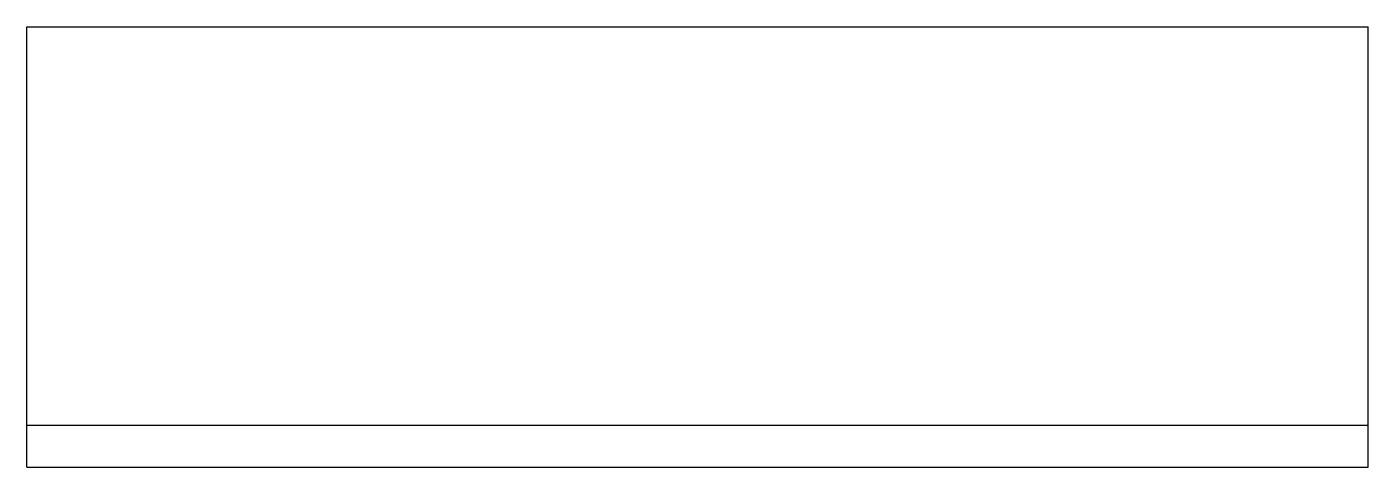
# Model space of a CAD drawing. Header units: inches. Extents: x 56.4 to 72.4, y -375.9 to -370.7.
import ezdxf

# ---------------------------------------------------------------- set-up
doc = ezdxf.new("R2010")
doc.units = ezdxf.units.IN
doc.header["$MEASUREMENT"] = 0
doc.layers.add('E201-Electrical-2nd-floor', color=1, linetype='Continuous', lineweight=9)

msp = doc.modelspace()

# ---------------------------------------------------------------- linework, layer by layer
at = {"layer": 'E201-Electrical-2nd-floor', "lineweight": 30}
for p, q in [((56.38, -370.658), (72.38, -370.658)), ((56.38, -375.908), (56.38, -370.658)), ((72.38, -375.908), (72.38, -370.658)), ((56.38, -375.408), (72.38, -375.408)), ((56.38, -375.908), (72.38, -375.908))]:
    msp.add_line(p, q, dxfattribs=at)

doc.saveas('drawing.dxf')
